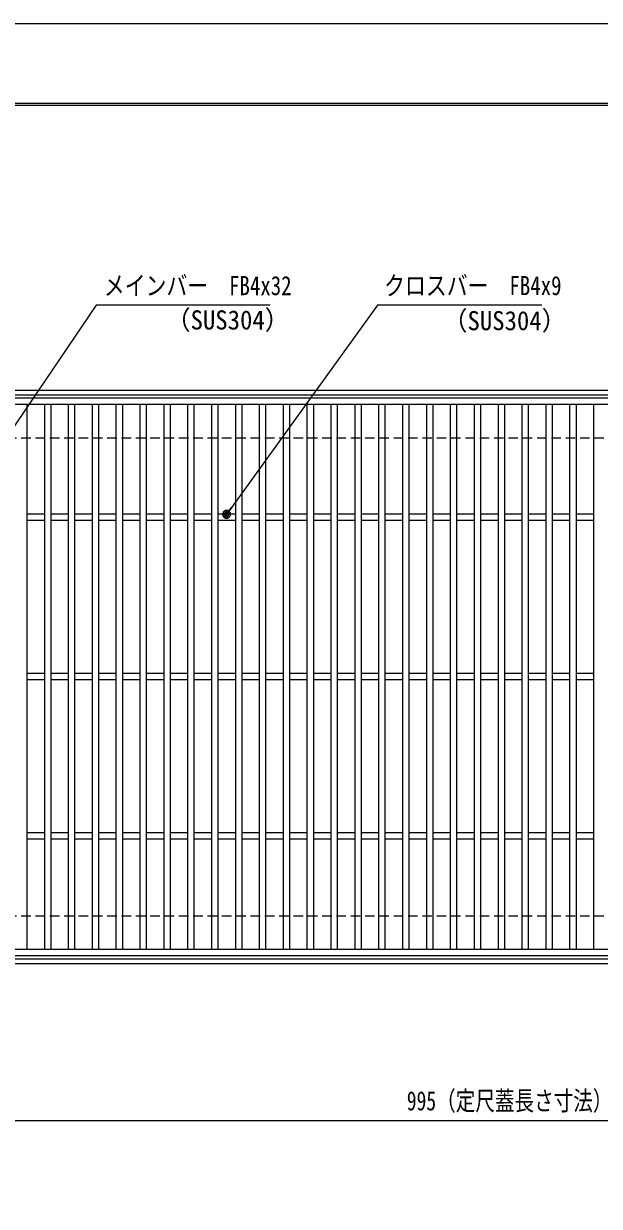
# Model space of a CAD drawing. Units: millimetres, scale not verified. Extents: x -1050 to 1050, y -742 to 742.
# Drawn here: x -593 to -231, y 0 to 742 of the extents above; entities that cross this region are included whole.
import ezdxf
from ezdxf.enums import TextEntityAlignment as Align

# ---------------------------------------------------------------- set-up
doc = ezdxf.new("R2010")
doc.units = ezdxf.units.MM
doc.header["$LTSCALE"] = 5
doc.linetypes.add('DASHED1', pattern=[1.8, 1.2, -0.6])
for name, color, linetype, lineweight in [('0-0_7-図\u3000枠', 4, 'Continuous', 9), ('0-1_寸法注釈', 2, 'Continuous', 9), ('0-4_0', 2, 'Continuous', 9), ('0-5_DEFPOINTS', 134, 'Continuous', 9), ('0-6_枠', 7, 'Continuous', 9), ('0-7_蓋', 5, 'Continuous', 9), ('0-A_溝開口', 4, 'DASHED1', 9)]:
    doc.layers.add(name, color=color, linetype=linetype, lineweight=lineweight)
doc.styles.add('ＭＳ ゴシック', font='')
doc.styles.get('ＭＳ ゴシック').set_extended_font_data('MS Gothic')

# ---------------------------------------------------------------- blocks, each defined once
blk = doc.blocks.new('_Dot')
at = {"layer": '0-4_0'}
for p, q in [((-2.5, 0), (-5, 0)), ((2.445, 0.5), (-2.445, 0.5)), ((1.997, 1.5), (-1.997, 1.5)), ((2.289, -0.995), (-2.289, -0.995)), ((1.499, -1.995), (-1.499, -1.995))]:
    blk.add_line(p, q, dxfattribs=at)
for points in [[(2.5, 0), (2.48, 0.313), (2.421, 0.622), (2.324, 0.92), (2.191, 1.204), (2.023, 1.469), (1.822, 1.711), (1.594, 1.926), (1.34, 2.111), (1.064, 2.262), (0.773, 2.378), (0.468, 2.456), (0.157, 2.495), (-0.157, 2.495), (-0.468, 2.456), (-0.773, 2.378), (-1.064, 2.262), (-1.34, 2.111), (-1.594, 1.926), (-1.822, 1.711), (-2.023, 1.469), (-2.191, 1.204), (-2.324, 0.92), (-2.421, 0.622), (-2.48, 0.313), (-2.5, 0), (0, 0)], [(-2.5, 0), (-2.48, -0.313), (-2.421, -0.622), (-2.324, -0.92), (-2.191, -1.204), (-2.023, -1.469), (-1.822, -1.711), (-1.594, -1.926), (-1.34, -2.111), (-1.064, -2.262), (-0.773, -2.378), (-0.468, -2.456), (-0.157, -2.495), (0.157, -2.495), (0.468, -2.456), (0.773, -2.378), (1.064, -2.262), (1.34, -2.111), (1.594, -1.926), (1.822, -1.711), (2.023, -1.469), (2.191, -1.204), (2.324, -0.92), (2.421, -0.622), (2.48, -0.313), (2.5, 0), (0, 0)]]:
    blk.add_lwpolyline(points, close=True, dxfattribs=at)

msp = doc.modelspace()

# ---------------------------------------------------------------- linework, layer by layer
at = {"layer": '0-0_7-図\u3000枠'}
msp.add_line((-973.75, 691.25), (998.75, 691.25), dxfattribs=at)
msp.add_lwpolyline([(-975, 692.5), (1000, 692.5), (1000, -692.5)], dxfattribs=at)
at = {"layer": '0-1_寸法注釈'}
msp.add_line((-785.45, 53.953), (199.55, 53.953), dxfattribs=at)
for points in [[(-438.147, 565.749), (-547.371, 565.749), (-620.383, 458.117)], [(-267.513, 565.749), (-370.72, 565.749), (-464.861, 435.283)]]:
    msp.add_lwpolyline(points, dxfattribs=at)
at = {"layer": '0-5_DEFPOINTS'}
msp.add_lwpolyline([(-1050, -742.5), (-1050, 742.5), (1050, 742.5), (1050, -742.5)], close=True, dxfattribs=at)
at = {"layer": '0-6_枠'}
for p, q in [((-795.45, 512.475), (409.55, 512.475)), ((-792.45, 509.475), (407.714, 509.475)), ((-795.45, 152.475), (409.55, 152.475)), ((-792.45, 155.475), (411.386, 155.475))]:
    msp.add_line(p, q, dxfattribs=at)
at = {"layer": '0-7_蓋'}
for p, q in [((204.55, 507.475), (-790.45, 507.475)), ((204.55, 503.475), (-790.45, 503.475)), ((-590.95, 503.475), (-590.95, 161.475)), ((-579.95, 503.475), (-579.95, 161.475)), ((-575.95, 503.475), (-575.95, 161.475)), ((-564.95, 503.475), (-564.95, 161.475)), ((-560.95, 503.475), (-560.95, 161.475)), ((-549.95, 503.475), (-549.95, 161.475)), ((-545.95, 503.475), (-545.95, 161.475)), ((-534.95, 503.475), (-534.95, 161.475)), ((-530.95, 503.475), (-530.95, 161.475)), ((-519.95, 503.475), (-519.95, 161.475)), ((-515.95, 503.475), (-515.95, 161.475)), ((-504.95, 503.475), (-504.95, 161.475)), ((-500.95, 503.475), (-500.95, 161.475)), ((-489.95, 503.475), (-489.95, 161.475)), ((-485.95, 503.475), (-485.95, 161.475)), ((-474.95, 503.475), (-474.95, 161.475)), ((-470.95, 503.475), (-470.95, 161.475)), ((-459.95, 503.475), (-459.95, 161.475)), ((-455.95, 503.475), (-455.95, 161.475)), ((-444.95, 503.475), (-444.95, 161.475)), ((-440.95, 503.475), (-440.95, 161.475)), ((-429.95, 503.475), (-429.95, 161.475)), ((-425.95, 503.475), (-425.95, 161.475)), ((-414.95, 503.475), (-414.95, 161.475)), ((-410.95, 503.475), (-410.95, 161.475)), ((-399.95, 503.475), (-399.95, 161.475)), ((-395.95, 503.475), (-395.95, 161.475)), ((-384.95, 503.475), (-384.95, 161.475)), ((-380.95, 503.475), (-380.95, 161.475)), ((-369.95, 503.475), (-369.95, 161.475)), ((-365.95, 503.475), (-365.95, 161.475)), ((-354.95, 503.475), (-354.95, 161.475)), ((-350.95, 503.475), (-350.95, 161.475)), ((-339.95, 503.475), (-339.95, 161.475)), ((-335.95, 503.475), (-335.95, 161.475)), ((-324.95, 503.475), (-324.95, 161.475)), ((-320.95, 503.475), (-320.95, 161.475)), ((-309.95, 503.475), (-309.95, 161.475)), ((-305.95, 503.475), (-305.95, 161.475)), ((-294.95, 503.475), (-294.95, 161.475)), ((-290.95, 503.475), (-290.95, 161.475)), ((-279.95, 503.475), (-279.95, 161.475)), ((-275.95, 503.475), (-275.95, 161.475)), ((-264.95, 503.475), (-264.95, 161.475)), ((-260.95, 503.475), (-260.95, 161.475)), ((-249.95, 503.475), (-249.95, 161.475)), ((-245.95, 503.475), (-245.95, 161.475)), ((-234.95, 503.475), (-234.95, 161.475)), ((-579.95, 434.475), (-590.95, 434.475)), ((-564.95, 434.475), (-575.95, 434.475)), ((-549.95, 434.475), (-560.95, 434.475)), ((-534.95, 434.475), (-545.95, 434.475)), ((-519.95, 434.475), (-530.95, 434.475)), ((-504.95, 434.475), (-515.95, 434.475)), ((-489.95, 434.475), (-500.95, 434.475)), ((-474.95, 434.475), (-485.95, 434.475)), ((-459.95, 434.475), (-470.95, 434.475)), ((-444.95, 434.475), (-455.95, 434.475)), ((-429.95, 434.475), (-440.95, 434.475)), ((-414.95, 434.475), (-425.95, 434.475)), ((-399.95, 434.475), (-410.95, 434.475)), ((-384.95, 434.475), (-395.95, 434.475)), ((-369.95, 434.475), (-380.95, 434.475)), ((-354.95, 434.475), (-365.95, 434.475)), ((-339.95, 434.475), (-350.95, 434.475)), ((-324.95, 434.475), (-335.95, 434.475)), ((-309.95, 434.475), (-320.95, 434.475)), ((-294.95, 434.475), (-305.95, 434.475)), ((-279.95, 434.475), (-290.95, 434.475)), ((-264.95, 434.475), (-275.95, 434.475)), ((-249.95, 434.475), (-260.95, 434.475)), ((-234.95, 434.475), (-245.95, 434.475)), ((-579.95, 430.475), (-590.95, 430.475)), ((-564.95, 430.475), (-575.95, 430.475)), ((-549.95, 430.475), (-560.95, 430.475)), ((-534.95, 430.475), (-545.95, 430.475)), ((-519.95, 430.475), (-530.95, 430.475)), ((-504.95, 430.475), (-515.95, 430.475)), ((-489.95, 430.475), (-500.95, 430.475)), ((-474.95, 430.475), (-485.95, 430.475)), ((-459.95, 430.475), (-470.95, 430.475)), ((-444.95, 430.475), (-455.95, 430.475)), ((-429.95, 430.475), (-440.95, 430.475)), ((-414.95, 430.475), (-425.95, 430.475)), ((-399.95, 430.475), (-410.95, 430.475)), ((-384.95, 430.475), (-395.95, 430.475)), ((-369.95, 430.475), (-380.95, 430.475)), ((-354.95, 430.475), (-365.95, 430.475)), ((-339.95, 430.475), (-350.95, 430.475)), ((-324.95, 430.475), (-335.95, 430.475)), ((-309.95, 430.475), (-320.95, 430.475)), ((-294.95, 430.475), (-305.95, 430.475)), ((-279.95, 430.475), (-290.95, 430.475)), ((-264.95, 430.475), (-275.95, 430.475)), ((-249.95, 430.475), (-260.95, 430.475)), ((-234.95, 430.475), (-245.95, 430.475)), ((-579.95, 334.475), (-590.95, 334.475)), ((-579.95, 334.475), (-590.95, 334.475)), ((-564.95, 334.475), (-575.95, 334.475)), ((-564.95, 334.475), (-575.95, 334.475)), ((-549.95, 334.475), (-560.95, 334.475)), ((-549.95, 334.475), (-560.95, 334.475)), ((-534.95, 334.475), (-545.95, 334.475)), ((-534.95, 334.475), (-545.95, 334.475)), ((-519.95, 334.475), (-530.95, 334.475)), ((-519.95, 334.475), (-530.95, 334.475)), ((-504.95, 334.475), (-515.95, 334.475)), ((-504.95, 334.475), (-515.95, 334.475)), ((-489.95, 334.475), (-500.95, 334.475)), ((-489.95, 334.475), (-500.95, 334.475)), ((-474.95, 334.475), (-485.95, 334.475)), ((-474.95, 334.475), (-485.95, 334.475)), ((-459.95, 334.475), (-470.95, 334.475)), ((-459.95, 334.475), (-470.95, 334.475)), ((-444.95, 334.475), (-455.95, 334.475)), ((-444.95, 334.475), (-455.95, 334.475)), ((-429.95, 334.475), (-440.95, 334.475)), ((-429.95, 334.475), (-440.95, 334.475)), ((-414.95, 334.475), (-425.95, 334.475)), ((-414.95, 334.475), (-425.95, 334.475)), ((-399.95, 334.475), (-410.95, 334.475)), ((-399.95, 334.475), (-410.95, 334.475)), ((-384.95, 334.475), (-395.95, 334.475)), ((-384.95, 334.475), (-395.95, 334.475)), ((-369.95, 334.475), (-380.95, 334.475)), ((-369.95, 334.475), (-380.95, 334.475)), ((-354.95, 334.475), (-365.95, 334.475)), ((-354.95, 334.475), (-365.95, 334.475)), ((-339.95, 334.475), (-350.95, 334.475)), ((-339.95, 334.475), (-350.95, 334.475)), ((-324.95, 334.475), (-335.95, 334.475)), ((-324.95, 334.475), (-335.95, 334.475)), ((-309.95, 334.475), (-320.95, 334.475)), ((-309.95, 334.475), (-320.95, 334.475)), ((-294.95, 334.475), (-305.95, 334.475)), ((-294.95, 334.475), (-305.95, 334.475)), ((-279.95, 334.475), (-290.95, 334.475)), ((-279.95, 334.475), (-290.95, 334.475)), ((-264.95, 334.475), (-275.95, 334.475)), ((-264.95, 334.475), (-275.95, 334.475)), ((-249.95, 334.475), (-260.95, 334.475)), ((-249.95, 334.475), (-260.95, 334.475)), ((-234.95, 334.475), (-245.95, 334.475)), ((-234.95, 334.475), (-245.95, 334.475)), ((-579.95, 330.475), (-590.95, 330.475)), ((-579.95, 330.475), (-590.95, 330.475)), ((-564.95, 330.475), (-575.95, 330.475)), ((-564.95, 330.475), (-575.95, 330.475)), ((-549.95, 330.475), (-560.95, 330.475)), ((-549.95, 330.475), (-560.95, 330.475)), ((-534.95, 330.475), (-545.95, 330.475)), ((-534.95, 330.475), (-545.95, 330.475)), ((-519.95, 330.475), (-530.95, 330.475)), ((-519.95, 330.475), (-530.95, 330.475)), ((-504.95, 330.475), (-515.95, 330.475)), ((-504.95, 330.475), (-515.95, 330.475)), ((-489.95, 330.475), (-500.95, 330.475)), ((-489.95, 330.475), (-500.95, 330.475)), ((-474.95, 330.475), (-485.95, 330.475)), ((-474.95, 330.475), (-485.95, 330.475)), ((-459.95, 330.475), (-470.95, 330.475)), ((-459.95, 330.475), (-470.95, 330.475)), ((-444.95, 330.475), (-455.95, 330.475)), ((-444.95, 330.475), (-455.95, 330.475)), ((-429.95, 330.475), (-440.95, 330.475)), ((-429.95, 330.475), (-440.95, 330.475)), ((-414.95, 330.475), (-425.95, 330.475)), ((-414.95, 330.475), (-425.95, 330.475)), ((-399.95, 330.475), (-410.95, 330.475)), ((-399.95, 330.475), (-410.95, 330.475)), ((-384.95, 330.475), (-395.95, 330.475)), ((-384.95, 330.475), (-395.95, 330.475)), ((-369.95, 330.475), (-380.95, 330.475)), ((-369.95, 330.475), (-380.95, 330.475)), ((-354.95, 330.475), (-365.95, 330.475)), ((-354.95, 330.475), (-365.95, 330.475)), ((-339.95, 330.475), (-350.95, 330.475)), ((-339.95, 330.475), (-350.95, 330.475)), ((-324.95, 330.475), (-335.95, 330.475)), ((-324.95, 330.475), (-335.95, 330.475)), ((-309.95, 330.475), (-320.95, 330.475)), ((-309.95, 330.475), (-320.95, 330.475)), ((-294.95, 330.475), (-305.95, 330.475)), ((-294.95, 330.475), (-305.95, 330.475)), ((-279.95, 330.475), (-290.95, 330.475)), ((-279.95, 330.475), (-290.95, 330.475)), ((-264.95, 330.475), (-275.95, 330.475)), ((-264.95, 330.475), (-275.95, 330.475)), ((-249.95, 330.475), (-260.95, 330.475)), ((-249.95, 330.475), (-260.95, 330.475)), ((-234.95, 330.475), (-245.95, 330.475)), ((-234.95, 330.475), (-245.95, 330.475)), ((-579.95, 234.475), (-590.95, 234.475)), ((-579.95, 230.475), (-590.95, 230.475)), ((-564.95, 234.475), (-575.95, 234.475)), ((-564.95, 230.475), (-575.95, 230.475)), ((-549.95, 234.475), (-560.95, 234.475)), ((-549.95, 230.475), (-560.95, 230.475)), ((-534.95, 234.475), (-545.95, 234.475)), ((-534.95, 230.475), (-545.95, 230.475)), ((-519.95, 234.475), (-530.95, 234.475)), ((-519.95, 230.475), (-530.95, 230.475)), ((-504.95, 234.475), (-515.95, 234.475)), ((-504.95, 230.475), (-515.95, 230.475)), ((-489.95, 234.475), (-500.95, 234.475)), ((-489.95, 230.475), (-500.95, 230.475)), ((-474.95, 234.475), (-485.95, 234.475)), ((-474.95, 230.475), (-485.95, 230.475)), ((-459.95, 234.475), (-470.95, 234.475)), ((-459.95, 230.475), (-470.95, 230.475)), ((-444.95, 234.475), (-455.95, 234.475)), ((-444.95, 230.475), (-455.95, 230.475)), ((-429.95, 234.475), (-440.95, 234.475)), ((-429.95, 230.475), (-440.95, 230.475)), ((-414.95, 234.475), (-425.95, 234.475)), ((-414.95, 230.475), (-425.95, 230.475)), ((-399.95, 234.475), (-410.95, 234.475)), ((-399.95, 230.475), (-410.95, 230.475)), ((-384.95, 234.475), (-395.95, 234.475)), ((-384.95, 230.475), (-395.95, 230.475)), ((-369.95, 234.475), (-380.95, 234.475)), ((-369.95, 230.475), (-380.95, 230.475)), ((-354.95, 234.475), (-365.95, 234.475)), ((-354.95, 230.475), (-365.95, 230.475)), ((-339.95, 234.475), (-350.95, 234.475)), ((-339.95, 230.475), (-350.95, 230.475)), ((-324.95, 234.475), (-335.95, 234.475)), ((-324.95, 230.475), (-335.95, 230.475)), ((-309.95, 234.475), (-320.95, 234.475)), ((-309.95, 230.475), (-320.95, 230.475)), ((-294.95, 234.475), (-305.95, 234.475)), ((-294.95, 230.475), (-305.95, 230.475)), ((-279.95, 234.475), (-290.95, 234.475)), ((-279.95, 230.475), (-290.95, 230.475)), ((-264.95, 234.475), (-275.95, 234.475)), ((-264.95, 230.475), (-275.95, 230.475)), ((-249.95, 234.475), (-260.95, 234.475)), ((-249.95, 230.475), (-260.95, 230.475)), ((-234.95, 234.475), (-245.95, 234.475)), ((-234.95, 230.475), (-245.95, 230.475)), ((-790.45, 161.475), (204.55, 161.475)), ((-790.45, 157.475), (204.55, 157.475))]:
    msp.add_line(p, q, dxfattribs=at)
at = {"layer": '0-A_溝開口'}
for p, q in [((-765.45, 482.475), (204.55, 482.475)), ((-765.45, 182.475), (204.55, 182.475))]:
    msp.add_line(p, q, dxfattribs=at)

# ---------------------------------------------------------------- block references
at = {"layer": '0-1_寸法注釈', "rotation": 233.89919}
msp.add_blockref('_Dot', (-465.45, 434.475), dxfattribs=at)

# ---------------------------------------------------------------- texts
at = {"layer": '0-1_寸法注釈', "color": 7, "style": 'ＭＳ ゴシック'}
for s, height, width, p in [('メインバー\u3000FB4x32', 12.02, 0.8, (-542.594, 568.436)), ('クロスバー\u3000FB4x9', 12.03, 0.8, (-366.554, 568.436)), ('（SUS304）', 12.02, 0.95, (-503.663, 546.881)), ('（SUS304）', 12.02, 0.95, (-329.712, 546.429)), ('995（定尺蓋長さ寸法）', 12.03, 0.75, (-352.249, 56.64))]:
    msp.add_text(s, height=height, dxfattribs=dict(at, width=width)).set_placement(p, align=Align.BOTTOM_LEFT)

doc.saveas('drawing.dxf')
